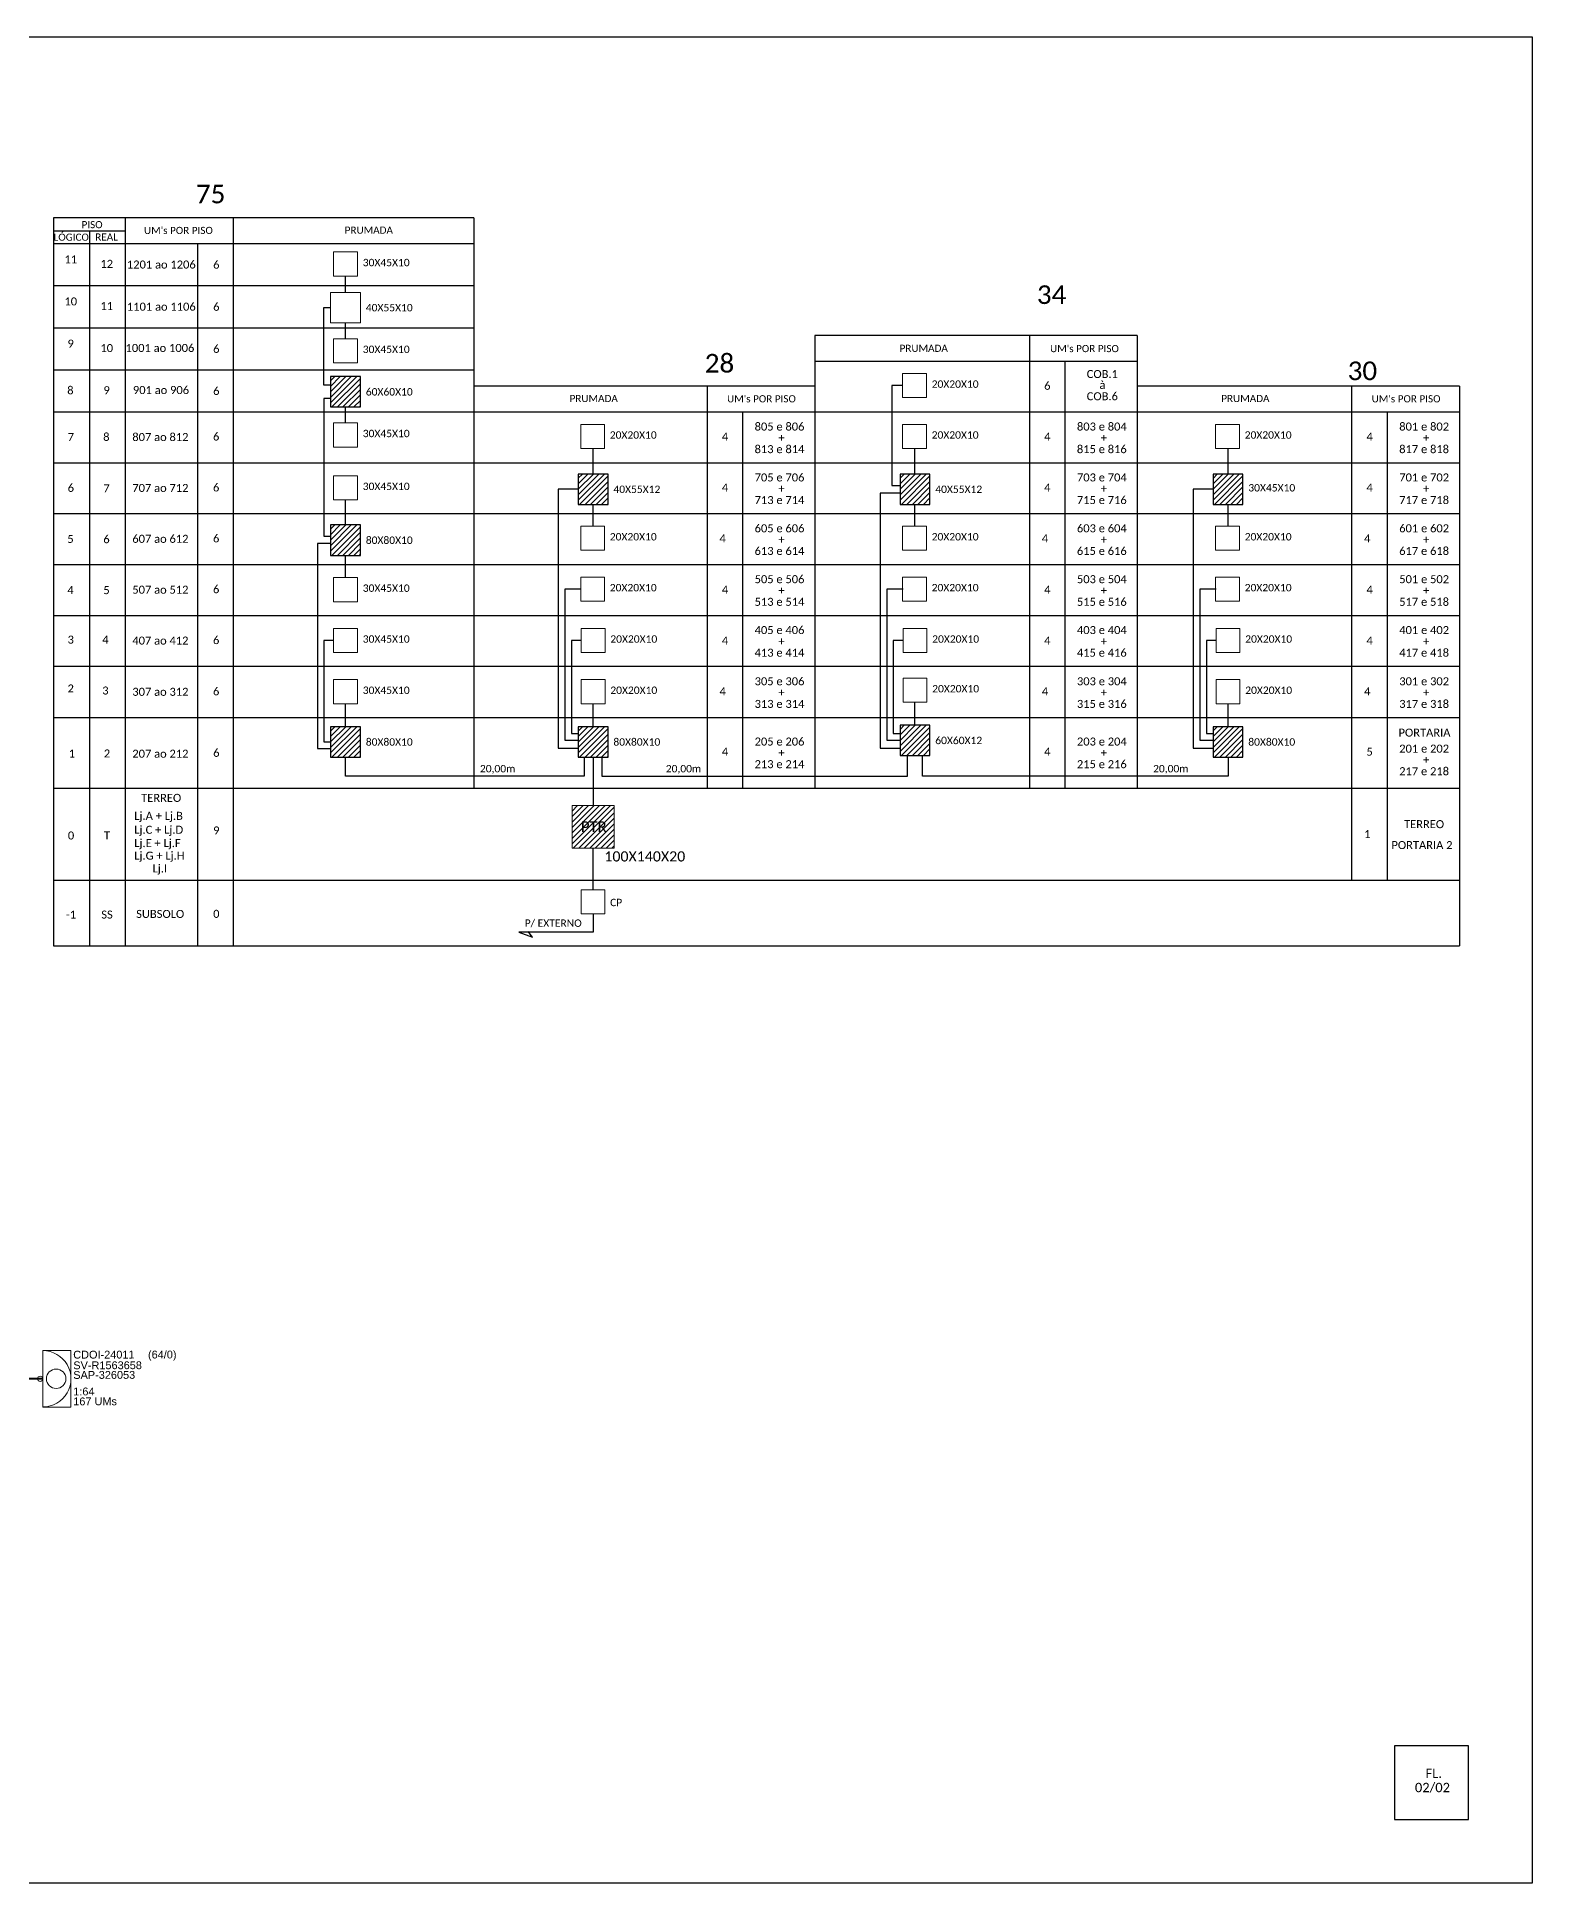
# Model space of a CAD drawing. Extents: x -4 to 1779, y 1 to 598.
# Drawn here: x 1298 to 1779, y 4 to 598 of the extents above; entities that cross this region are included whole.
import ezdxf
from ezdxf.enums import TextEntityAlignment as Align

# ---------------------------------------------------------------- set-up
doc = ezdxf.new("R2010")
doc.units = 0
doc.layers.add("20.0-LEGENDA DOS CDO'S", color=1, linetype='Continuous', lineweight=0)
doc.layers.add('40.1-ETIQUETAS', color=1, linetype='Continuous', lineweight=20)
doc.layers.add('CAP a instalar', color=1, linetype='Continuous')
doc.styles.add('ARIAL', font='arial.ttf')
doc.styles.add('WMF-Calibri0', font='calibri.ttf')
doc.linetypes.add('FENCELINE1', pattern='A,0.25,-0.1,[133,ltypeshp.shx,S=0.1,R=0,X=-0.1,Y=0],-0.1,1', length=1.45)

msp = doc.modelspace()

# ---------------------------------------------------------------- hatches: boundary and pattern name
h = msp.add_hatch()
h.set_pattern_fill('ANSI31', color=1, scale=10, style=0)
h.set_pattern_definition([(45, (776.5189, 90.5313), (-0.8838835, 0.8838835), [])])
h.paths.add_polyline_path([(1401.71, 488.25), (1392.08, 488.25), (1392.08, 478.49), (1401.71, 478.49)])
h.paths.add_polyline_path([(1400.02, 478.85), (1400.02, 484)], flags=16)
h = msp.add_hatch()
h.set_pattern_fill('ANSI31', color=1, scale=10, style=0)
h.set_pattern_definition([(45, (856.1559, 59.1777), (-0.8838835, 0.8838835), [])])
h.paths.add_polyline_path([(1481.35, 456.9), (1471.72, 456.9), (1471.72, 447.14), (1481.35, 447.14)])
h.paths.add_polyline_path([(1479.65, 447.49), (1479.65, 452.64)], flags=16)
h = msp.add_hatch()
h.set_pattern_fill('ANSI31', color=1, scale=10, style=0)
h.set_pattern_definition([(45, (959.6753, 59.1777), (-0.8838835, 0.8838835), [])])
h.paths.add_polyline_path([(1584.87, 456.9), (1575.24, 456.9), (1575.24, 447.14), (1584.87, 447.14)])
h.paths.add_polyline_path([(1583.17, 447.49), (1583.17, 452.64)], flags=16)
h = msp.add_hatch()
h.set_pattern_fill('ANSI31', color=1, scale=10, style=0)
h.set_pattern_definition([(45, (1060.359, 59.1777), (-0.8838835, 0.8838835), [])])
h.paths.add_polyline_path([(1685.55, 456.9), (1675.92, 456.9), (1675.92, 447.14), (1685.55, 447.14)])
h.paths.add_polyline_path([(1683.86, 447.49), (1683.86, 452.64)], flags=16)
h = msp.add_hatch()
h.set_pattern_fill('ANSI31', color=1, scale=10, style=0)
h.set_pattern_definition([(45, (776.5189, 42.8058), (-0.8838835, 0.8838835), [])])
h.paths.add_polyline_path([(1401.71, 440.53), (1392.08, 440.53), (1392.08, 430.76), (1401.71, 430.76)])
h.paths.add_polyline_path([(1400.02, 431.12), (1400.02, 436.27)], flags=16)
h = msp.add_hatch()
h.set_pattern_fill('ANSI31', color=1, scale=10, style=0)
h.set_pattern_definition([(45, (776.5189, -22.1173), (-0.8838835, 0.8838835), [])])
h.paths.add_polyline_path([(1401.71, 375.6), (1392.08, 375.6), (1392.08, 365.84), (1401.71, 365.84)])
h.paths.add_polyline_path([(1400.02, 366.2), (1400.02, 371.35)], flags=16)
h = msp.add_hatch()
h.set_pattern_fill('ANSI31', color=1, scale=10, style=0)
h.set_pattern_definition([(45, (856.1518, -22.1173), (-0.8838835, 0.8838835), [])])
h.paths.add_polyline_path([(1481.34, 375.6), (1471.71, 375.6), (1471.71, 365.84), (1481.34, 365.84)])
h.paths.add_polyline_path([(1479.65, 366.2), (1479.65, 371.35)], flags=16)
h = msp.add_hatch()
h.set_pattern_fill('ANSI31', color=1, scale=10, style=0)
h.set_pattern_definition([(45, (959.6753, -21.6253), (-0.8838835, 0.8838835), [])])
h.paths.add_polyline_path([(1584.87, 376.1), (1575.24, 376.1), (1575.24, 366.33), (1584.87, 366.33)])
h.paths.add_polyline_path([(1583.17, 366.69), (1583.17, 371.84)], flags=16)
h = msp.add_hatch()
h.set_pattern_fill('ANSI31', color=1, scale=10, style=0)
h.set_pattern_definition([(45, (1060.3549, -22.1173), (-0.8838835, 0.8838835), [])])
h.paths.add_polyline_path([(1685.55, 375.6), (1675.92, 375.6), (1675.92, 365.84), (1685.55, 365.84)])
h.paths.add_polyline_path([(1683.85, 366.2), (1683.85, 371.35)], flags=16)
h = msp.add_hatch()
h.set_pattern_fill('ANSI31', color=1, scale=10, style=0)
h.set_pattern_definition([(45, (858.1218, -47.4526), (-0.8838835, 0.8838835), [])])
h.paths.add_polyline_path([(1469.74, 336.51), (1483.31, 336.51), (1483.31, 350.27), (1469.74, 350.27)])
h.paths.add_polyline_path([(1471.74, 340.86), (1481.83, 340.86), (1481.83, 346.01), (1471.74, 346.01)], flags=24)

# ---------------------------------------------------------------- linework, layer by layer
at = {"color": 3}
for p, q in [((1396.89, 515.34), (1396.89, 520.62)), ((1396.89, 500.47), (1396.89, 505.58)), ((1396.89, 473.38), (1396.89, 478.49)), ((1476.53, 456.9), (1476.53, 465.13)), ((1580.05, 456.9), (1580.05, 465.13)), ((1680.74, 456.9), (1680.74, 465.13)), ((1396.89, 440.53), (1396.89, 448.6)), ((1476.53, 440.15), (1476.53, 447.14)), ((1580.05, 440.15), (1580.05, 447.14)), ((1680.74, 440.15), (1680.74, 447.14)), ((1396.89, 423.62), (1396.89, 430.76))]:
    msp.add_line(p, q, dxfattribs=at)
at = {"color": 7}
msp.add_lwpolyline([(937.53, 597.56), (1778.53, 597.56), (1778.53, 3.56), (937.53, 3.56)], close=True, dxfattribs=at)
for points in [[(1302.96, 539.31), (1302.96, 305.08)], [(1314.54, 535.2), (1314.54, 305.08)], [(1326.11, 305.08), (1326.11, 539.31)], [(1360.83, 305.08), (1360.83, 539.31)], [(1438.18, 539.31), (1438.18, 355.82)], [(1349.25, 531.09), (1349.25, 305.08)], [(1302.96, 517.54), (1438.18, 517.54)], [(1302.96, 504), (1438.18, 504)], [(1547.87, 501.51), (1547.87, 355.82)], [(1616.83, 501.51), (1616.83, 355.82)], [(1651.54, 501.51), (1651.54, 355.82)], [(1628.4, 355.82), (1628.4, 493.28)], [(1302.96, 490.46), (1438.18, 490.46)], [(1513.16, 485.14), (1513.16, 355.82)], [(1720.5, 485.14), (1720.5, 326.25)], [(1755.22, 485.14), (1755.22, 305.08)], [(1302.96, 476.91), (1547.87, 476.91)], [(1524.73, 355.82), (1524.73, 476.91)], [(1651.54, 476.91), (1755.22, 476.91)], [(1732.07, 326.25), (1732.07, 476.91)], [(1302.96, 460.54), (1755.22, 460.54)], [(1302.96, 444.17), (1755.22, 444.17)], [(1302.96, 427.8), (1755.22, 427.8)], [(1302.96, 411.42), (1755.22, 411.42)], [(1302.96, 395.05), (1755.22, 395.05)], [(1302.96, 378.57), (1755.22, 378.57)], [(1302.96, 355.82), (1755.22, 355.82)], [(1302.96, 326.25), (1755.22, 326.25)], [(1302.96, 305.08), (1755.22, 305.08)]]:
    msp.add_lwpolyline(points)
at = {"color": 0}
for points in [[(1438.18, 539.31), (1302.96, 539.31)], [(1302.96, 535.2), (1326.11, 535.2)], [(1302.96, 531.09), (1438.18, 531.09)], [(1651.54, 501.51), (1547.87, 501.51)], [(1547.87, 485.14), (1438.18, 485.14)], [(1755.22, 485.14), (1651.54, 485.14)]]:
    msp.add_lwpolyline(points, dxfattribs=at)
at = {"lineweight": 0}
for points in [[(1400.73, 528.38), (1393.06, 528.38), (1393.06, 520.62), (1400.73, 520.62)], [(1401.71, 515.34), (1392.08, 515.34), (1392.08, 505.58), (1401.71, 505.58)], [(1400.73, 500.47), (1393.06, 500.47), (1393.06, 492.7), (1400.73, 492.7)], [(1583.71, 489.27), (1576.05, 489.27), (1576.05, 481.5), (1583.71, 481.5)], [(1400.73, 473.38), (1393.06, 473.38), (1393.06, 465.61), (1400.73, 465.61)], [(1480.19, 472.9), (1472.53, 472.9), (1472.53, 465.13), (1480.19, 465.13)], [(1583.71, 472.9), (1576.05, 472.9), (1576.05, 465.13), (1583.71, 465.13)], [(1684.4, 472.9), (1676.73, 472.9), (1676.73, 465.13), (1684.4, 465.13)], [(1400.73, 456.37), (1393.06, 456.37), (1393.06, 448.6), (1400.73, 448.6)], [(1480.19, 440.15), (1472.53, 440.15), (1472.53, 432.39), (1480.19, 432.39)], [(1583.71, 440.15), (1576.05, 440.15), (1576.05, 432.39), (1583.71, 432.39)], [(1684.4, 440.15), (1676.73, 440.15), (1676.73, 432.39), (1684.4, 432.39)], [(1400.73, 423.62), (1393.06, 423.62), (1393.06, 415.85), (1400.73, 415.85)], [(1480.19, 423.78), (1472.53, 423.78), (1472.53, 416.01), (1480.19, 416.01)], [(1583.71, 423.78), (1576.05, 423.78), (1576.05, 416.01), (1583.71, 416.01)], [(1684.4, 423.78), (1676.73, 423.78), (1676.73, 416.01), (1684.4, 416.01)], [(1400.73, 407.25), (1393.06, 407.25), (1393.06, 399.48), (1400.73, 399.48)], [(1480.36, 407.25), (1472.7, 407.25), (1472.7, 399.48), (1480.36, 399.48)], [(1583.88, 407.25), (1576.22, 407.25), (1576.22, 399.48), (1583.88, 399.48)], [(1684.57, 407.25), (1676.9, 407.25), (1676.9, 399.48), (1684.57, 399.48)], [(1400.73, 390.77), (1393.06, 390.77), (1393.06, 383), (1400.73, 383)], [(1480.36, 390.77), (1472.7, 390.77), (1472.7, 383), (1480.36, 383)], [(1583.88, 391.26), (1576.22, 391.26), (1576.22, 383.49), (1583.88, 383.49)], [(1684.57, 390.77), (1676.9, 390.77), (1676.9, 383), (1684.57, 383)], [(1480.34, 323.14), (1472.67, 323.14), (1472.67, 315.37), (1480.34, 315.37)]]:
    msp.add_lwpolyline(points, close=True, dxfattribs=at)
at = {"color": 3}
for points in [[(1392.08, 485.53), (1389.92, 485.53), (1389.92, 510.46), (1392.08, 510.46)], [(1392.08, 481.22), (1389.92, 481.22), (1389.92, 436.88), (1392.08, 436.88)], [(1576.05, 485.39), (1572.58, 485.39), (1572.58, 453.22), (1575.24, 453.22)], [(1471.72, 452.02), (1465.33, 452.02), (1465.33, 368.74), (1471.71, 368.74)], [(1675.92, 452.02), (1669.53, 452.02), (1669.53, 368.74), (1675.92, 368.74)], [(1575.24, 450.75), (1568.85, 450.75), (1568.85, 368.74), (1575.24, 368.74)], [(1392.08, 434.62), (1387.84, 434.62), (1387.84, 368.64), (1392.08, 368.64)], [(1472.7, 419.9), (1467.44, 419.9), (1467.44, 371.29), (1471.71, 371.29)], [(1576.22, 419.9), (1570.96, 419.9), (1570.96, 371.29), (1575.24, 371.29)], [(1676.9, 419.9), (1671.65, 419.9), (1671.65, 371.29), (1675.92, 371.29)], [(1393.06, 403.37), (1389.92, 403.37), (1389.92, 370.72), (1392.08, 370.72)], [(1472.7, 403.37), (1469.55, 403.37), (1469.55, 373.4), (1471.71, 373.4)], [(1576.22, 403.37), (1573.08, 403.37), (1573.08, 373.4), (1575.24, 373.4)], [(1676.9, 403.37), (1673.76, 403.37), (1673.76, 373.4), (1675.92, 373.4)], [(1396.89, 375.6), (1396.89, 383)], [(1476.53, 375.6), (1476.53, 383)], [(1580.05, 376.1), (1580.05, 383.49)], [(1680.73, 375.6), (1680.73, 383)], [(1473.69, 365.84), (1473.69, 359.69), (1396.88, 359.69), (1396.88, 365.84)], [(1476.53, 365.84), (1476.53, 350.27)], [(1479.37, 365.84), (1479.37, 359.69), (1577.61, 359.69), (1577.61, 366.33)], [(1680.73, 365.84), (1680.73, 359.69), (1582.5, 359.69), (1582.5, 366.33)], [(1476.51, 323.14), (1476.51, 336.51)]]:
    msp.add_lwpolyline(points, dxfattribs=at)
at = {"color": 7}
for points in [[(1547.87, 493.28), (1651.54, 493.28)], [(1547.87, 476.91), (1651.54, 476.91)]]:
    msp.add_lwpolyline(points, dxfattribs=at)
at = {"color": 1}
for points in [[(1401.71, 488.25), (1392.08, 488.25), (1392.08, 478.49), (1401.71, 478.49)], [(1481.35, 456.9), (1471.72, 456.9), (1471.72, 447.14), (1481.35, 447.14)], [(1584.87, 456.9), (1575.24, 456.9), (1575.24, 447.14), (1584.87, 447.14)], [(1685.55, 456.9), (1675.92, 456.9), (1675.92, 447.14), (1685.55, 447.14)], [(1401.71, 440.53), (1392.08, 440.53), (1392.08, 430.76), (1401.71, 430.76)], [(1401.71, 375.6), (1392.08, 375.6), (1392.08, 365.84), (1401.71, 365.84)], [(1481.34, 375.6), (1471.71, 375.6), (1471.71, 365.84), (1481.34, 365.84)], [(1584.87, 376.1), (1575.24, 376.1), (1575.24, 366.33), (1584.87, 366.33)], [(1685.55, 375.6), (1675.92, 375.6), (1675.92, 365.84), (1685.55, 365.84)]]:
    msp.add_lwpolyline(points, close=True, dxfattribs=at)
at = {"color": 1, "lineweight": 0}
msp.add_lwpolyline([(1469.74, 350.27), (1483.31, 350.27), (1483.31, 336.51), (1469.74, 336.51)], close=True, dxfattribs=at)
at = {"color": 1}
for points in [[(1476.51, 315.37), (1476.5, 309.49), (1452.61, 309.52)], [(1452.61, 309.52), (1457.03, 307.93)], [(1457.03, 307.93), (1455.62, 309.76)]]:
    msp.add_lwpolyline(points, dxfattribs=at)
at = {"color": 0}
msp.add_lwpolyline([(1758.03, 47.76), (1734.33, 47.76), (1734.33, 24.06), (1758.03, 24.06)], close=True, dxfattribs=at)
at = {"layer": '40.1-ETIQUETAS', "color": 1}
msp.add_line((1299.51, 156.77), (1299.51, 174.89), dxfattribs=at)
msp.add_lwpolyline([(1299.51, 174.89), (1308.58, 174.89), (1308.58, 156.73), (1299.51, 156.73)], close=True, dxfattribs=at)
for centre, major_axis, start_param, end_param in [((1299.51, 165.83), (-6.41, 6.41), 2.356194, 5.497787), ((1298.67, 165.83), (-0.593, 0.593), 2.356194490191767, 8.639379797371353), ((1303.81, 165.83), (2.21, 2.21), 3.926991, 10.210176)]:
    msp.add_ellipse(centre, major_axis=major_axis, ratio=1, start_param=start_param, end_param=end_param, dxfattribs=at)
at = {"layer": 'CAP a instalar', "color": 1, "linetype": 'FENCELINE1', "ltscale": 7, "const_width": 0.63}
msp.add_lwpolyline([(1153.48, 211.2), (1171.66, 165.83), (1299.51, 165.83)], dxfattribs=at)

# ---------------------------------------------------------------- texts
at = {"color": 0, "style": 'WMF-Calibri0'}
for s, p in [('  LÓGICO', (1301.38, 531.98)), ('     PISO', (1307.92, 536.01)), ("UM's POR PISO", (1332.08, 534.15)), ('PRUMADA', (1396.62, 534.24)), ('    REAL', (1313.14, 532.04)), ('PRUMADA', (1575.1, 496.23)), ("UM's POR PISO", (1623.5, 496.14)), ('PRUMADA', (1468.95, 480.07)), ("UM's POR PISO", (1519.61, 479.98)), ('PRUMADA', (1678.56, 480.07)), ("UM's POR PISO", (1726.95, 479.98))]:
    msp.add_text(s, height=2.3, dxfattribs=at).set_placement(p)
at = {"color": 7, "linetype": 'Continuous', "style": 'WMF-Calibri0'}
for s, height, p in [('1201 ao 1206', 2.5748, (1326.57, 523.04)), ('1101 ao 1106', 2.5748, (1326.57, 509.49)), ('1001 ao 1006', 2.5748, (1326.13, 496.2)), ('COB.1 ', 2.575, (1635.29, 487.81)), ('901 ao 906', 2.575, (1328.5, 482.66)), ('COB.6', 2.575, (1635.29, 480.66)), ('à ', 2.575, (1639.39, 484.32)), ('807 ao 812', 2.575, (1328.31, 467.54)), ('805 e 806', 2.575, (1528.47, 470.91)), ('+', 2.57, (1536.12, 467.31)), ('803 e 804', 2.575, (1632.14, 470.91)), ('+', 2.57, (1639.79, 467.31)), ('801 e 802', 2.575, (1735.81, 470.91)), ('+', 2.57, (1743.46, 467.31)), ('813 e 814', 2.575, (1528.46, 463.64)), ('815 e 816', 2.575, (1632.13, 463.64)), ('817 e 818', 2.575, (1735.8, 463.64)), ('707 ao 712', 2.575, (1328.31, 451.16)), ('705 e 706', 2.575, (1528.47, 454.54)), ('+', 2.57, (1536.12, 450.93)), ('703 e 704', 2.575, (1632.14, 454.54)), ('+', 2.57, (1639.79, 450.93)), ('701 e 702', 2.575, (1735.81, 454.54)), ('+', 2.57, (1743.46, 450.93)), ('713 e 714', 2.575, (1528.46, 447.26)), ('715 e 716', 2.575, (1632.13, 447.26)), ('717 e 718', 2.575, (1735.8, 447.26)), ('605 e 606', 2.575, (1528.47, 438.17)), ('603 e 604', 2.575, (1632.14, 438.17)), ('601 e 602', 2.575, (1735.81, 438.17)), ('607 ao 612', 2.575, (1328.31, 434.79)), ('+', 2.57, (1536.12, 434.56)), ('+', 2.57, (1639.79, 434.56)), ('617 e 618', 2.575, (1735.8, 430.89)), ('+', 2.57, (1743.46, 434.56)), ('613 e 614', 2.575, (1528.46, 430.89)), ('615 e 616', 2.575, (1632.13, 430.89)), ('505 e 506', 2.575, (1528.47, 421.8)), ('503 e 504', 2.575, (1632.14, 421.8)), ('501 e 502', 2.575, (1735.81, 421.8)), ('507 ao 512', 2.575, (1328.31, 418.42)), ('513 e 514', 2.575, (1528.46, 414.52)), ('+', 2.57, (1536.12, 418.19)), ('515 e 516', 2.575, (1632.13, 414.52)), ('+', 2.57, (1639.79, 418.19)), ('517 e 518', 2.575, (1735.8, 414.52)), ('+', 2.57, (1743.46, 418.19)), ('407 ao 412', 2.575, (1328.31, 402.05)), ('405 e 406', 2.575, (1528.47, 405.43)), ('+', 2.57, (1536.12, 401.82)), ('403 e 404', 2.575, (1632.14, 405.43)), ('+', 2.57, (1639.79, 401.82)), ('401 e 402', 2.575, (1735.81, 405.43)), ('+', 2.57, (1743.46, 401.82)), ('413 e 414', 2.575, (1528.46, 398.15)), ('415 e 416', 2.575, (1632.13, 398.15)), ('417 e 418', 2.575, (1735.8, 398.15)), ('307 ao 312', 2.575, (1328.31, 385.57)), ('305 e 306', 2.575, (1528.47, 388.95)), ('+', 2.57, (1536.12, 385.34)), ('303 e 304', 2.575, (1632.14, 388.95)), ('+', 2.57, (1639.79, 385.34)), ('301 e 302', 2.575, (1735.81, 388.95)), ('+', 2.57, (1743.46, 385.34)), ('313 e 314', 2.575, (1528.46, 381.67)), ('315 e 316', 2.575, (1632.13, 381.67)), ('317 e 318', 2.575, (1735.8, 381.67)), ('PORTARIA ', 2.575, (1735.58, 372.44)), ('205 e 206', 2.575, (1528.47, 369.56)), ('203 e 204', 2.575, (1632.14, 369.56)), ('201 e 202', 2.575, (1735.81, 367.28)), ('207 ao 212', 2.575, (1328.31, 365.65)), ('213 e 214', 2.575, (1528.46, 362.28)), ('+', 2.57, (1536.12, 365.95)), ('215 e 216', 2.575, (1632.13, 362.28)), ('+', 2.57, (1639.79, 365.95)), ('217 e 218', 2.575, (1735.8, 360.01)), ('+', 2.57, (1743.46, 363.68)), ('TERREO', 2.575, (1331.15, 351.44)), ('Lj.A + Lj.B', 2.5748, (1328.93, 345.66)), ('TERREO', 2.575, (1737.35, 342.98)), ('Lj.C + Lj.D', 2.5748, (1328.93, 341.18)), ('Lj.E + Lj.F', 2.5748, (1328.93, 336.89)), ('PORTARIA 2', 2.575, (1733.3, 336.25)), ('Lj.G + Lj.H', 2.5748, (1328.93, 332.85)), ('Lj.I', 2.575, (1334.82, 328.73)), ('SUBSOLO', 2.575, (1329.55, 314.1))]:
    msp.add_text(s, height=height, dxfattribs=at).set_placement(p)
at = {"color": 7, "style": 'WMF-Calibri0'}
for s, height, p in [('30X45X10', 2.373, (1402.43, 523.78)), ('40X55X10', 2.373, (1403.41, 509.27)), ('30X45X10', 2.373, (1402.43, 495.86)), ('60X60X10', 2.373, (1403.41, 482.18)), ('20X20X10', 2.373, (1585.42, 484.67)), ('30X45X10', 2.373, (1402.43, 468.78)), ('20X20X10', 2.373, (1481.89, 468.3)), ('20X20X10', 2.373, (1585.42, 468.3)), ('20X20X10', 2.373, (1686.1, 468.3)), ('30X45X10', 2.373, (1402.43, 451.77)), ('40X55X12', 2.373, (1483.05, 450.83)), ('40X55X12', 2.373, (1586.57, 450.83)), ('30X45X10', 2.373, (1687.26, 451.31)), ('80X80X10', 2.373, (1403.41, 434.45)), ('20X20X10', 2.373, (1481.89, 435.55)), ('20X20X10', 2.373, (1585.42, 435.55)), ('20X20X10', 2.373, (1686.1, 435.55)), ('30X45X10', 2.373, (1402.43, 419.02)), ('20X20X10', 2.373, (1481.89, 419.18)), ('20X20X10', 2.373, (1585.42, 419.18)), ('20X20X10', 2.373, (1686.1, 419.18)), ('30X45X10', 2.373, (1402.43, 402.65)), ('20X20X10', 2.373, (1482.06, 402.65)), ('20X20X10', 2.373, (1585.59, 402.65)), ('20X20X10', 2.373, (1686.27, 402.65)), ('30X45X10', 2.373, (1402.43, 386.17)), ('20X20X10', 2.373, (1482.06, 386.17)), ('20X20X10', 2.373, (1585.59, 386.66)), ('20X20X10', 2.373, (1686.27, 386.17)), ('80X80X10', 2.373, (1403.41, 369.53)), ('80X80X10', 2.373, (1483.04, 369.53)), ('60X60X12', 2.373, (1586.57, 370.02)), ('80X80X10', 2.373, (1687.25, 369.53)), ('PTR', 3.433, (1472.6, 341.74)), ('100X140X20', 3.278, (1480.14, 332.26)), ('CP', 2.373, (1481.99, 317.88))]:
    msp.add_text(s, height=height, dxfattribs=at).set_placement(p)
at = {"color": 3, "style": 'WMF-Calibri0'}
for p in [(1440.12, 360.94), (1499.9, 360.94), (1656.64, 360.94)]:
    msp.add_text('20,00m', height=2.373, dxfattribs=at).set_placement(p)
at = {"color": 7, "style": 'WMF-Calibri0'}
msp.add_text('P/ EXTERNO', height=2.373, rotation=359.92734, dxfattribs=at).set_placement((1454.51, 311.26))
at = {"style": 'WMF-Calibri0'}
for s, p in [('02/02', (1740.84, 32.81)), ('FL.', (1744.26, 37.39))]:
    msp.add_text(s, height=3, dxfattribs=at).set_placement(p)
at = {"color": 7, "linetype": 'Continuous', "style": 'WMF-Calibri0', "flags": 4}
for tag, height, p in [('75', 5.999, (1353.49, 547.02)), ('11', 2.575, (1308.51, 526)), ('12', 2.575, (1320.08, 524.54)), ('6', 2.575, (1355.33, 524.29)), ('34', 5.999, (1623.99, 514.63)), ('10', 2.575, (1308.51, 512.46)), ('11', 2.575, (1320.08, 511)), ('6', 2.575, (1355.33, 510.74)), ('9', 2.575, (1308.48, 498.88)), ('10', 2.575, (1320.08, 497.45)), ('6', 2.575, (1355.33, 497.2)), ('28', 5.999, (1517.17, 492.57)), ('30', 5.999, (1723.95, 490.13)), ('8', 2.575, (1308.39, 483.87)), ('9', 2.575, (1320.05, 483.88)), ('6', 2.575, (1355.33, 483.66)), ('6', 2.575, (1622.61, 485.32)), ('7', 2.575, (1308.54, 468.86)), ('8', 2.575, (1319.96, 468.87)), ('6', 2.575, (1355.28, 468.98)), ('4', 2.575, (1518.94, 468.95)), ('4', 2.575, (1622.61, 468.95)), ('4', 2.575, (1726.28, 468.95)), ('6', 2.575, (1308.54, 452.48)), ('7', 2.575, (1320, 452.32)), ('6', 2.575, (1355.28, 452.61)), ('4', 2.575, (1518.94, 452.58)), ('4', 2.575, (1622.61, 452.58)), ('4', 2.575, (1726.28, 452.58)), ('5', 2.575, (1308.42, 436.04)), ('6', 2.575, (1320, 435.94)), ('6', 2.575, (1355.28, 436.23)), ('4', 2.575, (1518.18, 436.21)), ('4', 2.575, (1621.85, 436.21)), ('4', 2.575, (1725.52, 436.21)), ('4', 2.575, (1308.42, 419.57)), ('5', 2.575, (1320, 419.57)), ('6', 2.575, (1355.28, 419.86)), ('4', 2.575, (1518.94, 419.72)), ('4', 2.575, (1622.61, 419.72)), ('4', 2.575, (1726.28, 419.72)), ('3', 2.575, (1308.5, 403.64)), ('4', 2.575, (1319.65, 403.63)), ('6', 2.575, (1355.28, 403.49)), ('4', 2.575, (1518.94, 403.35)), ('4', 2.575, (1622.61, 403.35)), ('4', 2.575, (1726.28, 403.35)), ('2', 2.575, (1308.5, 387.94)), ('3', 2.575, (1319.65, 387.26)), ('6', 2.575, (1355.28, 387.01)), ('4', 2.575, (1518.18, 386.99)), ('4', 2.575, (1621.85, 386.99)), ('4', 2.575, (1725.52, 386.99)), ('2', 2.575, (1320.17, 367.01)), ('6', 2.575, (1355.33, 367.23)), ('4', 2.575, (1518.93, 367.59)), ('4', 2.575, (1622.61, 367.59)), ('5', 2.575, (1726.28, 367.59)), ('1', 2.575, (1308.87, 366.98)), ('0', 2.575, (1308.6, 340.63)), ('T', 2.575, (1320.17, 340.63)), ('9', 2.575, (1355.33, 342.24)), ('1', 2.575, (1725.52, 341.06)), ('-1', 2.575, (1308.6, 315.18)), ('SS', 2.575, (1320.17, 315.18)), ('0', 2.575, (1355.33, 315.41))]:
    msp.add_attdef(tag, text='XX', height=height, dxfattribs=at).set_placement(p, align=Align.MIDDLE_CENTER)
at = {"layer": "20.0-LEGENDA DOS CDO'S", "color": 1, "style": 'ARIAL'}
for s, p in [('CDOI-24011', (1309.31, 172.32)), ('SV-R1563658', (1309.33, 168.89)), ('SAP-326053', (1309.32, 165.79)), ('1:64', (1309.31, 160.47)), ('167 UMs', (1309.31, 157.29))]:
    msp.add_text(s, height=2.514, rotation=0.07476, dxfattribs=at).set_placement(p)
msp.add_text('         (64/0)', height=2.514, rotation=0.07476, dxfattribs=at).set_placement((1333.55, 172.35), align=Align.CENTER)

doc.saveas('drawing.dxf')
